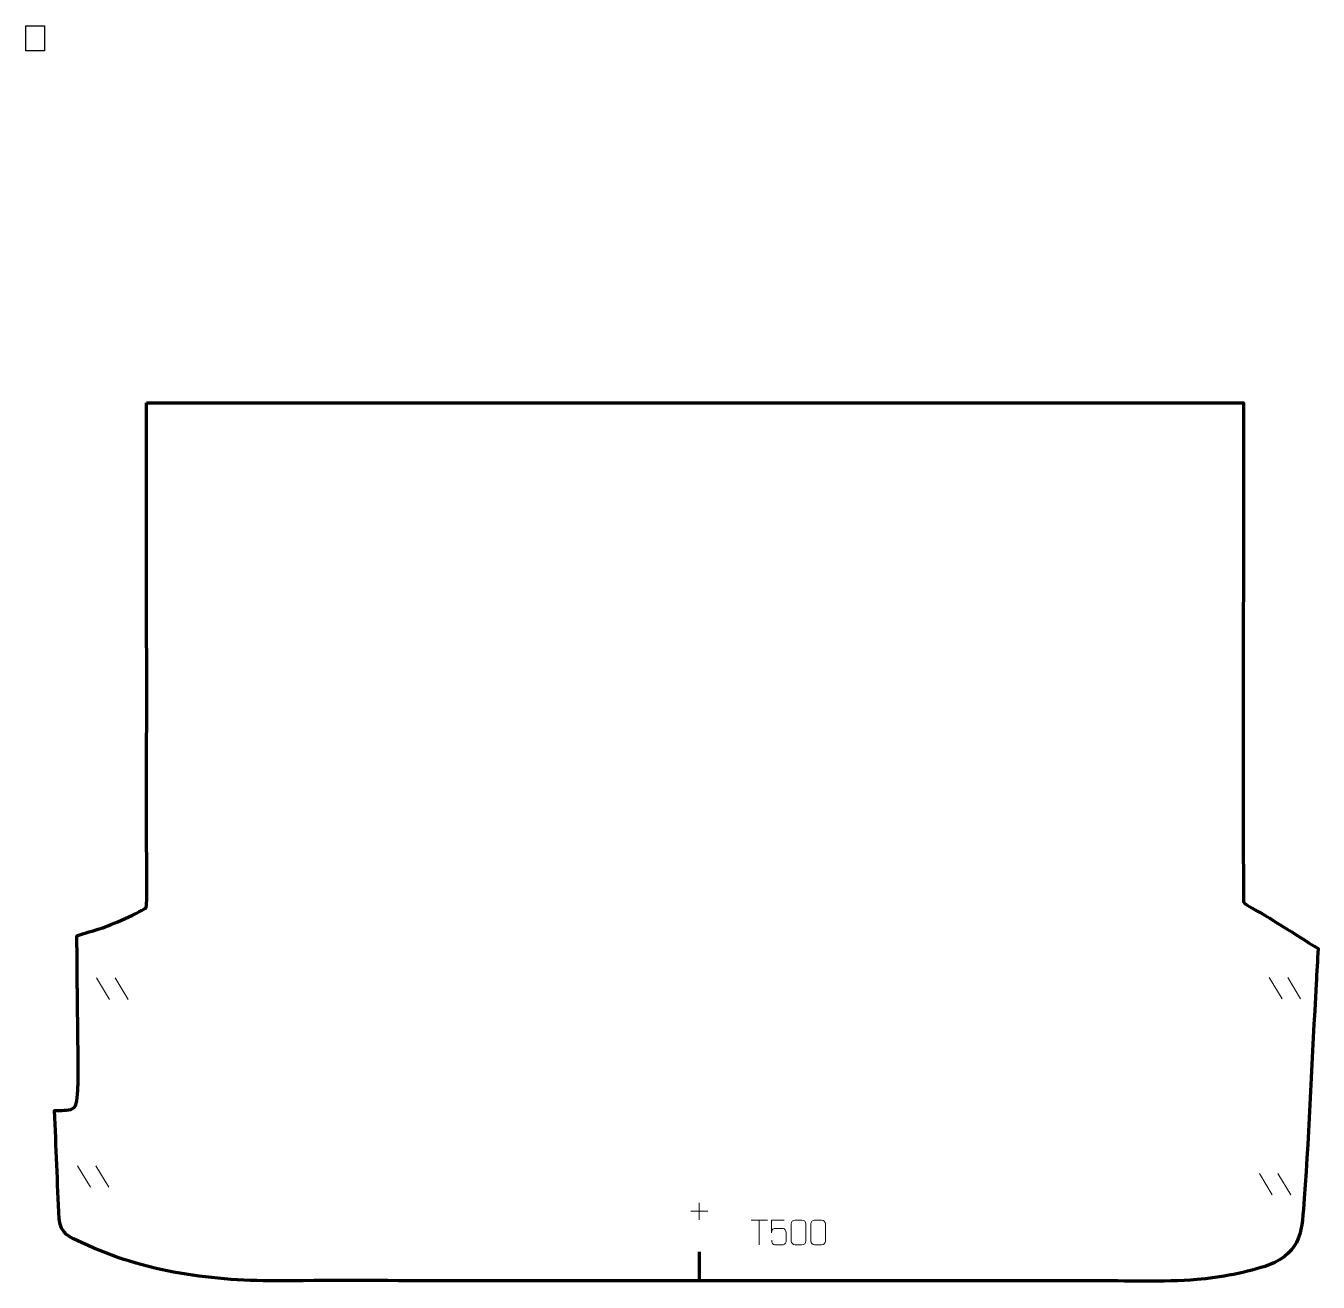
# Model space of a CAD drawing. Header units: millimetres. Extents: x 672 to 1989, y -35 to 1245.
import ezdxf

# ---------------------------------------------------------------- set-up
doc = ezdxf.new("R2010")
doc.units = ezdxf.units.MM
doc.header["$MEASUREMENT"] = 0
doc.header["$XCLIPFRAME"] = 0
for name, color, linetype in [('layer 1', 7, 'Continuous'), ('layer 2', 7, 'Continuous'), ('layer 3', 7, 'Continuous')]:
    doc.layers.add(name, color=color, linetype=linetype)
picture_1 = doc.add_image_def('image1.jpg', size_in_pixel=(76809, 102412))

msp = doc.modelspace()

# ---------------------------------------------------------------- linework, layer by layer
at = {"layer": 'layer 2', "color": 142, "lineweight": 9}
for points in [[(743.8564, 274.9119), (743.8564, 274.9119), (757.0018, 253.0697), (757.0018, 253.0697)], [(743.8564, 274.9119), (743.8564, 274.9119), (757.0018, 253.0697), (757.0018, 253.0697)], [(762.7064, 274.9119), (762.7064, 274.9119), (775.8518, 253.0697), (775.8518, 253.0697)], [(762.7064, 274.9119), (762.7064, 274.9119), (775.8518, 253.0697), (775.8518, 253.0697)], [(1938.7538, 275.4841), (1938.7538, 275.4841), (1951.8991, 253.6419), (1951.8991, 253.6419)], [(1938.7538, 275.4841), (1938.7538, 275.4841), (1951.8991, 253.6419), (1951.8991, 253.6419)], [(1957.6037, 275.4841), (1957.6037, 275.4841), (1970.7491, 253.642), (1970.7491, 253.642)], [(1957.6037, 275.4841), (1957.6037, 275.4841), (1970.7491, 253.642), (1970.7491, 253.642)], [(724.3033, 83.4587), (724.3033, 83.4587), (737.4487, 61.6165), (737.4487, 61.6165)], [(724.3033, 83.4587), (724.3033, 83.4587), (737.4487, 61.6165), (737.4487, 61.6165)], [(743.1533, 83.4587), (743.1533, 83.4587), (756.2987, 61.6166), (756.2987, 61.6166)], [(743.1533, 83.4587), (743.1533, 83.4587), (756.2987, 61.6166), (756.2987, 61.6166)], [(1928.7648, 75.7054), (1928.7648, 75.7054), (1941.9102, 53.8632), (1941.9102, 53.8632)], [(1928.7648, 75.7054), (1928.7648, 75.7054), (1941.9102, 53.8632), (1941.9102, 53.8632)], [(1947.6148, 75.7054), (1947.6148, 75.7054), (1960.7602, 53.8632), (1960.7602, 53.8632)], [(1947.6148, 75.7054), (1947.6148, 75.7054), (1960.7602, 53.8632), (1960.7602, 53.8632)], [(1358.0001, 45.6643), (1358.0001, 45.6643), (1358.0001, 28.5305), (1358.0001, 28.5305)], [(1349.4332, 37.0974), (1349.4332, 37.0974), (1366.567, 37.0974), (1366.567, 37.0974)], [(1410.681, 27.9282), (1410.681, 27.9282), (1427.6494, 27.9282), (1427.6494, 27.9282)], [(1419.1654, 3.0258), (1419.1654, 3.0258), (1419.1654, 27.9518), (1419.1654, 27.9518)]]:
    msp.add_open_spline(points, degree=3, dxfattribs=at)
for points, knots in [([(1444.5312, 27.9298), (1444.5312, 27.9298), (1431.6938, 27.9298), (1431.6938, 27.9298), (1431.6938, 27.9298), (1431.694, 23.7038), (1431.694, 19.4776), (1431.6938, 15.2511), (1431.6938, 15.2511), (1431.6935, 18.5575), (1433.3226, 19.6282), (1436.1316, 19.6886), (1436.1316, 19.6886), (1438.5684, 19.6889), (1441.0052, 19.6889), (1443.4418, 19.6886), (1443.4418, 19.6886), (1445.0897, 19.6954), (1446.563, 17.3175), (1446.5915, 15.2511), (1446.5915, 15.2511), (1446.5912, 12.6666), (1446.5912, 10.0819), (1446.5915, 7.4971), (1446.5915, 7.4971), (1446.6376, 5.5399), (1445.1399, 3.1063), (1443.5157, 3.0479), (1443.5157, 3.0479), (1441.5614, 3.0481), (1436.6719, 3.0481), (1434.717, 3.0479), (1434.717, 3.0479), (1432.8736, 3.039), (1431.7677, 5.0016), (1431.7469, 7.55)], [0, 0, 0, 0, 0.1, 0.1, 0.1, 0.1, 0.2, 0.2, 0.2, 0.2, 0.3, 0.3, 0.3, 0.3, 0.4, 0.4, 0.4, 0.4, 0.5, 0.5, 0.5, 0.5, 0.6, 0.6, 0.6, 0.6, 0.7, 0.7, 0.7, 0.7, 0.8, 0.8, 0.8, 0.8, 1, 1, 1, 1]), ([(1455.5442, 27.9742), (1457.9077, 27.9742), (1460.2716, 27.9742), (1462.6355, 27.9742), (1462.6355, 27.9742), (1464.6138, 28.0098), (1466.6376, 26.5172), (1466.6647, 24.0778), (1466.6647, 24.0778), (1466.6643, 18.3267), (1466.6643, 12.5753), (1466.6647, 6.8235), (1466.6647, 6.8235), (1466.5226, 4.4984), (1464.8182, 3.0178), (1462.6355, 3.0069), (1462.6355, 3.0069), (1460.2657, 3.0073), (1457.8959, 3.0073), (1455.5266, 3.0069), (1455.5266, 3.0069), (1453.5702, 2.9015), (1451.5661, 4.7873), (1451.5774, 6.8061), (1451.5774, 6.8061), (1451.5778, 12.5803), (1451.5778, 18.3541), (1451.5774, 24.1276), (1451.5774, 24.1276), (1451.5817, 26.2672), (1453.3568, 27.9878), (1455.5442, 27.9742)], [0, 0, 0, 0, 0.111111111, 0.111111111, 0.111111111, 0.111111111, 0.222222222, 0.222222222, 0.222222222, 0.222222222, 0.333333333, 0.333333333, 0.333333333, 0.333333333, 0.444444444, 0.444444444, 0.444444444, 0.444444444, 0.555555556, 0.555555556, 0.555555556, 0.555555556, 0.666666667, 0.666666667, 0.666666667, 0.666666667, 0.777777778, 0.777777778, 0.777777778, 0.777777778, 1, 1, 1, 1]), ([(1475.5221, 27.9742), (1477.8856, 27.9742), (1480.2495, 27.9742), (1482.6134, 27.9742), (1482.6134, 27.9742), (1484.5917, 28.0098), (1486.6155, 26.5172), (1486.6425, 24.0778), (1486.6425, 24.0778), (1486.6421, 18.3267), (1486.6421, 12.5753), (1486.6425, 6.8235), (1486.6425, 6.8235), (1486.5005, 4.4984), (1484.796, 3.0178), (1482.6134, 3.0069), (1482.6134, 3.0069), (1480.2436, 3.0073), (1477.8738, 3.0073), (1475.5044, 3.0069), (1475.5044, 3.0069), (1473.5481, 2.9015), (1471.5439, 4.7873), (1471.5553, 6.8061), (1471.5553, 6.8061), (1471.5557, 12.5803), (1471.5557, 18.3541), (1471.5553, 24.1276), (1471.5553, 24.1276), (1471.5596, 26.2672), (1473.3347, 27.9878), (1475.5221, 27.9742)], [0, 0, 0, 0, 0.111111111, 0.111111111, 0.111111111, 0.111111111, 0.222222222, 0.222222222, 0.222222222, 0.222222222, 0.333333333, 0.333333333, 0.333333333, 0.333333333, 0.444444444, 0.444444444, 0.444444444, 0.444444444, 0.555555556, 0.555555556, 0.555555556, 0.555555556, 0.666666667, 0.666666667, 0.666666667, 0.666666667, 0.777777778, 0.777777778, 0.777777778, 0.777777778, 1, 1, 1, 1])]:
    msp.add_open_spline(points, degree=3, knots=knots, dxfattribs=at)
at = {"layer": 'layer 2', "color": 142, "lineweight": 158}
msp.add_open_spline([(1358.0001, -4.2804), (1358.0001, -4.2804), (1358, -33.7309), (1358, -33.7309)], degree=3, dxfattribs=at)
at = {"layer": 'layer 3', "color": 242, "lineweight": 158}
msp.add_open_spline([(794.815, 860.8702), (794.8201, 711.1323), (794.8617, 553.6249), (794.815, 404.9911), (794.815, 404.9911), (794.826, 398.7845), (795.3096, 347.6932), (794.4917, 346.7458), (794.4917, 346.7458), (791.1885, 342.9188), (755.5961, 327.6387), (748.6398, 325.4569), (748.6398, 325.4569), (740.3372, 322.8528), (732.0153, 320.7295), (723.7362, 317.9486), (723.7362, 317.9486), (723.8416, 305.2235), (723.947, 292.4983), (724.0523, 279.7732), (724.0523, 279.7732), (724.105, 273.4106), (724.1577, 267.048), (724.2104, 260.6854), (724.2104, 260.6854), (724.4668, 230.2866), (725.209, 199.5114), (724.9503, 169.1562), (724.9503, 169.1562), (724.9037, 163.691), (724.5797, 149.0546), (722.3098, 144.6921), (722.3098, 144.6921), (719.5225, 139.3353), (711.6289, 140.1036), (706.2748, 139.8674), (706.2748, 139.8674), (704.5188, 139.7899), (702.7626, 139.7194), (701.0066, 139.6394), (701.0066, 139.6394), (702.5872, 102.8335), (703.8858, 66.1682), (705.7233, 29.3539), (705.7233, 29.3539), (706.8323, 13.5782), (716.6019, 11.0736), (729.2407, 4.9346), (729.2407, 4.9346), (791.8618, -25.1897), (864.0243, -34.4862), (932.8851, -33.8286), (932.8851, -33.8286), (990.3279, -33.2864), (1047.7695, -33.7287), (1105.2131, -33.7313), (1105.2131, -33.7313), (1152.7819, -33.7311), (1200.3506, -33.7308), (1247.9193, -33.7308), (1247.9193, -33.7308), (1247.9193, -33.7308), (1248.8707, -33.7308), (1248.8707, -33.7308), (1248.8707, -33.7308), (1248.8707, -33.7308), (1249.822, -33.7308), (1249.822, -33.7308), (1249.822, -33.7308), (1268.5324, -33.7308), (1287.2428, -33.7308), (1305.9532, -33.7308), (1305.9532, -33.7308), (1331.006, -33.7308), (1356.0588, -33.7309), (1381.1117, -33.7309), (1381.1117, -33.7309), (1431.5345, -33.7309), (1481.9573, -33.731), (1532.3801, -33.7311), (1532.3801, -33.7311), (1557.1158, -33.7311), (1581.8516, -33.7312), (1606.5873, -33.7312), (1606.5873, -33.7312), (1612.9298, -33.7312), (1619.2723, -33.7312), (1625.6149, -33.7312), (1625.6149, -33.7312), (1637.9827, -33.7313), (1650.3506, -33.7313), (1662.7184, -33.7313), (1662.7184, -33.7313), (1694.4308, -33.7314), (1726.1433, -33.7314), (1757.8558, -33.7314), (1757.8558, -33.7314), (1793.0844, -33.7571), (1830.181, -35.1475), (1865.1923, -32.577), (1865.1923, -32.577), (1887.8491, -30.6249), (1917.285, -25.192), (1938.6891, -17.6476), (1938.6891, -17.6476), (1972.4887, -3.8988), (1972.0208, 18.2505), (1974.437, 50.5161), (1974.437, 50.5161), (1979.7374, 123.0477), (1982.4529, 196.0867), (1986.5834, 268.7466), (1986.5834, 268.7466), (1987.2652, 280.7424), (1987.9472, 292.7383), (1988.6291, 304.7342), (1988.6291, 304.7342), (1964.4716, 319.8379), (1941.1696, 335.0896), (1916.2864, 349.0411), (1916.2864, 349.0411), (1911.9183, 351.4902), (1912.3787, 352.5572), (1912.4416, 358.4666), (1912.4416, 358.4666), (1912.647, 377.7319), (1912.2295, 397.2031), (1912.2554, 416.5098), (1912.2554, 416.5098), (1912.269, 425.0485), (1912.2843, 433.5869), (1912.2792, 442.1256), (1912.2792, 442.1256), (1912.1805, 581.6855), (1912.5381, 721.3129), (1912.5895, 860.8702), (1912.5895, 860.8702), (1912.5895, 860.8702), (1347.0669, 860.8702), (1347.0669, 860.8702), (1347.0669, 860.8702), (1347.0669, 860.8702), (794.815, 860.8702), (794.815, 860.8702)], degree=3, knots=[0, 0, 0, 0, 0.027027027, 0.027027027, 0.027027027, 0.027027027, 0.054054054, 0.054054054, 0.054054054, 0.054054054, 0.081081081, 0.081081081, 0.081081081, 0.081081081, 0.108108108, 0.108108108, 0.108108108, 0.108108108, 0.135135135, 0.135135135, 0.135135135, 0.135135135, 0.162162162, 0.162162162, 0.162162162, 0.162162162, 0.189189189, 0.189189189, 0.189189189, 0.189189189, 0.216216216, 0.216216216, 0.216216216, 0.216216216, 0.243243243, 0.243243243, 0.243243243, 0.243243243, 0.27027027, 0.27027027, 0.27027027, 0.27027027, 0.297297297, 0.297297297, 0.297297297, 0.297297297, 0.324324324, 0.324324324, 0.324324324, 0.324324324, 0.351351351, 0.351351351, 0.351351351, 0.351351351, 0.378378378, 0.378378378, 0.378378378, 0.378378378, 0.405405405, 0.405405405, 0.405405405, 0.405405405, 0.432432432, 0.432432432, 0.432432432, 0.432432432, 0.459459459, 0.459459459, 0.459459459, 0.459459459, 0.486486486, 0.486486486, 0.486486486, 0.486486486, 0.513513514, 0.513513514, 0.513513514, 0.513513514, 0.540540541, 0.540540541, 0.540540541, 0.540540541, 0.567567568, 0.567567568, 0.567567568, 0.567567568, 0.594594595, 0.594594595, 0.594594595, 0.594594595, 0.621621622, 0.621621622, 0.621621622, 0.621621622, 0.648648649, 0.648648649, 0.648648649, 0.648648649, 0.675675676, 0.675675676, 0.675675676, 0.675675676, 0.702702703, 0.702702703, 0.702702703, 0.702702703, 0.72972973, 0.72972973, 0.72972973, 0.72972973, 0.756756757, 0.756756757, 0.756756757, 0.756756757, 0.783783784, 0.783783784, 0.783783784, 0.783783784, 0.810810811, 0.810810811, 0.810810811, 0.810810811, 0.837837838, 0.837837838, 0.837837838, 0.837837838, 0.864864865, 0.864864865, 0.864864865, 0.864864865, 0.891891892, 0.891891892, 0.891891892, 0.891891892, 0.918918919, 0.918918919, 0.918918919, 0.918918919, 0.945945946, 0.945945946, 0.945945946, 0.945945946, 1, 1, 1, 1], dxfattribs=at)

# ---------------------------------------------------------------- pictures from other files: only their frames are drawn
at = {"layer": 'layer 1', "color": 0}
image = msp.add_image(picture_1, insert=(659.8935, -598.7746), size_in_units=(1374.8989, 1833.1985), dxfattribs=at)
image.set_boundary_path([(659.894, -598.775), (1726.693, 823.625)])
image.dxf.flags = 3

doc.saveas('drawing.dxf')
